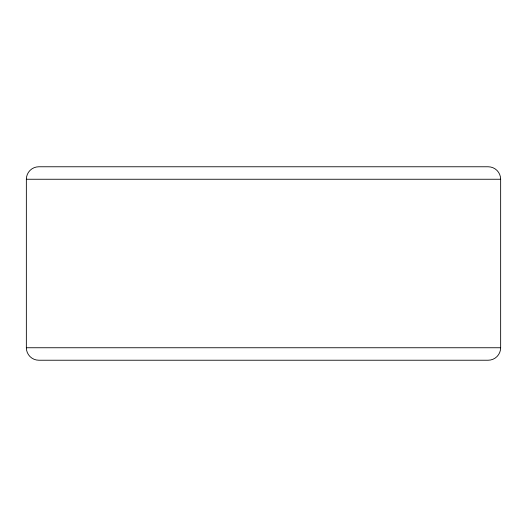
<?xml version="1.0" encoding="UTF-8"?>
<svg xmlns="http://www.w3.org/2000/svg" width="527" height="527" viewBox="0 0 527 527"><rect width="100%" height="100%" fill="white"/><g stroke="black" fill="none" stroke-linecap="round" stroke-linejoin="round"><path stroke-width="0.79" d="M26.35 179.252L500.65 179.252L500.65 347.748A12.483 12.483 0 0 1 488.167 360.231L38.833 360.231A12.483 12.483 0 0 1 26.35 347.748L26.35 179.252A12.483 12.483 0 0 1 38.833 166.769L488.167 166.769A12.483 12.483 0 0 1 500.65 179.252M26.35 347.748L500.65 347.748"/></g></svg>
